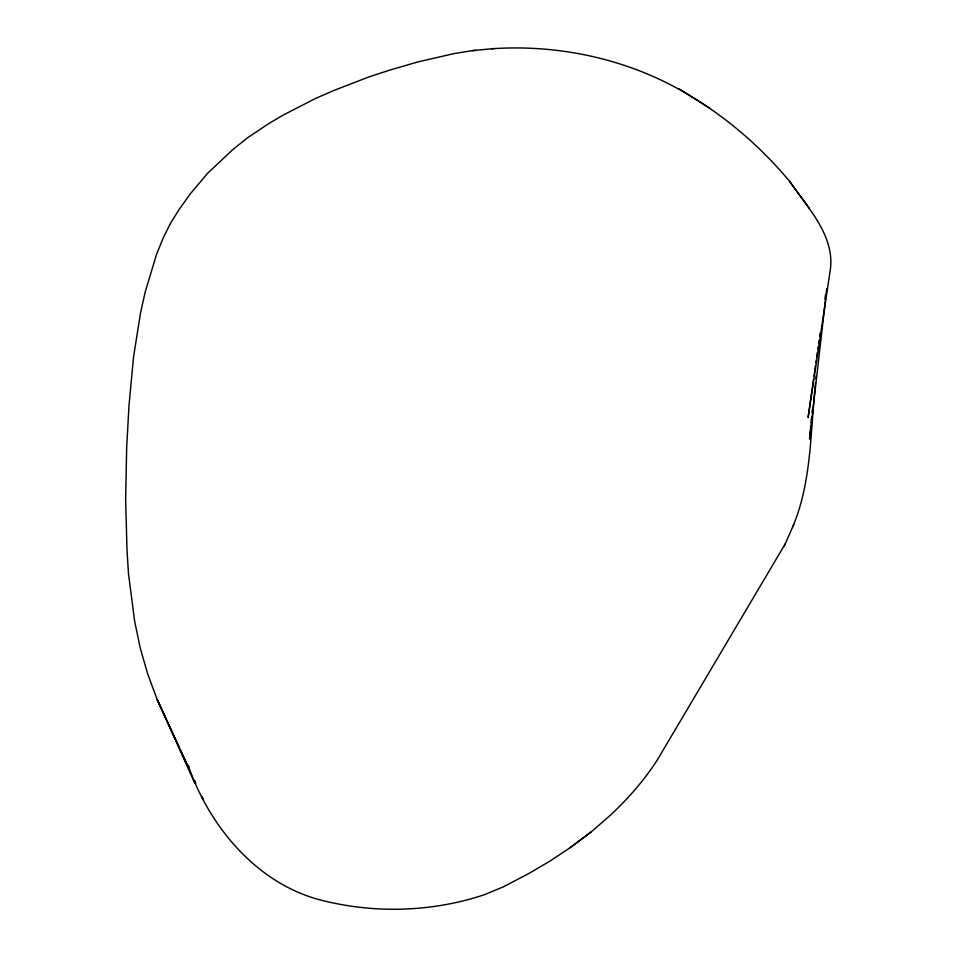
<?xml version="1.0" encoding="UTF-8"?>
<svg xmlns="http://www.w3.org/2000/svg" width="957" height="957" viewBox="0 0 957 957"><rect width="100%" height="100%" fill="white"/><g stroke="black" fill="none" stroke-linecap="round" stroke-linejoin="round"><path stroke-width="1.44" d="M815.52 383.183C810.304 431.404 811.871 481.945 792.492 527.403M815.902 378.733L816.165 375.766M810.818 425.769L809.574 439.084L826.728 288.751M811.093 422.815L811.656 416.905M812.062 412.467L812.349 409.512M813.57 379.032L808.115 417.491L830.054 271.537C835.975 236.415 807.708 207.92 789.465 181.16C762.286 148.658 730.059 120.307 693.933 98.152C634.252 60.458 561.879 43.914 491.647 48.771M813.988 376.077L815.46 365.718M815.878 362.763L816.309 359.796M816.728 356.841L817.35 352.403M817.78 349.449L818.199 346.494M818.618 343.527L819.036 340.572M819.671 336.134L820.089 333.18M824.922 299.158L825.544 294.72M189.163 768.088L188.146 765.253C208.518 824.515 253.916 880.284 315.631 898.659L317.162 899.125C371.687 913.863 430.782 912.631 484.409 894.699L503.274 886.888L527.917 874.016L549.713 861.24L570.228 847.651L591.354 831.777L610.925 814.73C628.498 798.15 644.599 779.883 657.603 759.475L785.338 543.708M784.082 546.567L793.784 524.448M570.228 847.651L591.354 831.777M493.944 48.556L472.184 50.649L453.989 53.592L418.257 61.834L389.678 70.136L368.529 77.062L333.933 90.448L315.631 98.392L283.523 114.924L268.642 123.656L247.325 137.94L232.515 149.854L207.693 173.229L190.395 193.721L179.019 209.595L170.813 222.706L163.336 237.635L156.577 254.251L145.201 291.969L140.559 312.855L133.585 356.662L129.028 405.17L126.671 447.386L125.642 499.231L126.97 549.306L128.477 573.674L134.662 621.284L140.248 648.104L147.749 674.135L157.104 699.328L194.881 783.328M472.184 50.649L475.701 50.314M710.142 108.392L679.255 88.953M809.395 208.375L789.465 181.16M179.497 747.991L157.104 699.328L188.17 766.904M180.741 750.695L188.194 766.928M195.659 783.149L194.415 780.445L195.647 783.137M203.123 799.37L201.879 796.667L203.123 799.37"/></g></svg>
